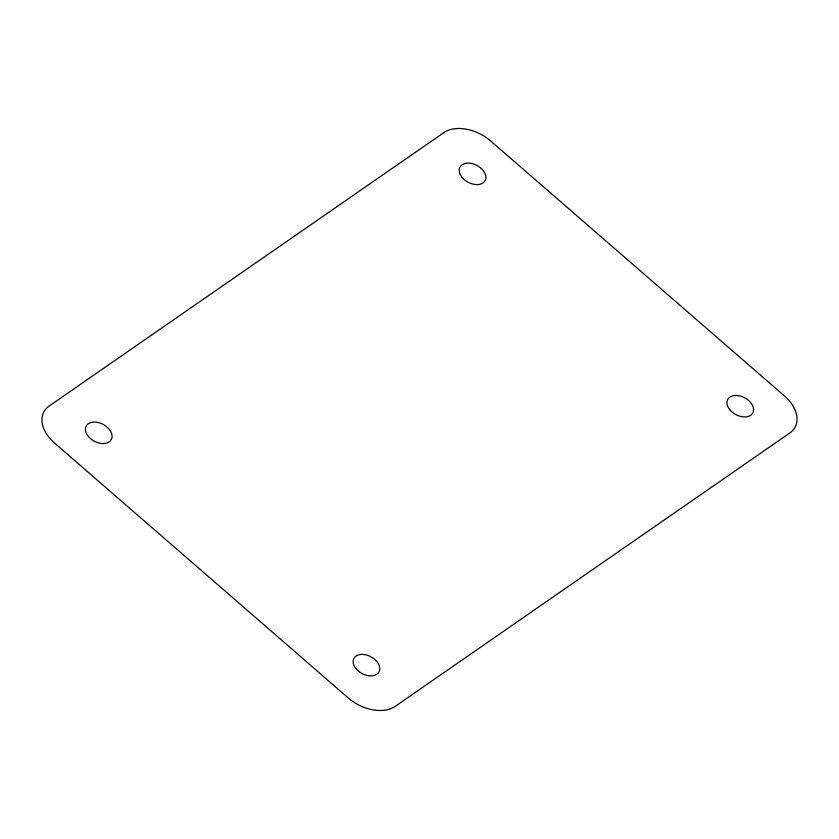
<?xml version="1.0" encoding="UTF-8"?>
<svg xmlns="http://www.w3.org/2000/svg" width="839" height="839" viewBox="0 0 839 839"><rect width="100%" height="100%" fill="white"/><g stroke="black" fill="none" stroke-linecap="round" stroke-linejoin="round"><path stroke-width="1.26" d="M443.768 132.667L49.197 406.003A35.637 23.754 28.1 0 0 54.545 443.055L348.353 698.048A35.637 23.754 28.1 0 0 395.232 706.333L789.803 432.997A35.637 23.754 28.1 0 0 784.455 395.945L490.647 140.952A35.637 23.754 28.1 0 0 443.768 132.667M355.778 668.421A14.253 9.502 28.1 0 0 378.725 672.354A14.253 9.502 28.1 0 0 364.839 654.64A14.253 9.502 28.1 0 0 355.778 668.421M729.951 409.935A14.253 9.502 28.1 0 0 752.751 413.04A14.253 9.502 28.1 0 0 738.037 395.609A14.253 9.502 28.1 0 0 729.951 409.935M462.258 177.606A14.253 9.502 28.1 0 0 485.057 180.7A14.253 9.502 28.1 0 0 470.354 163.269A14.253 9.502 28.1 0 0 462.258 177.606M88.452 436.553A14.253 9.502 28.1 0 0 111.251 439.646A14.253 9.502 28.1 0 0 96.548 422.216A14.253 9.502 28.1 0 0 88.452 436.553"/></g></svg>
